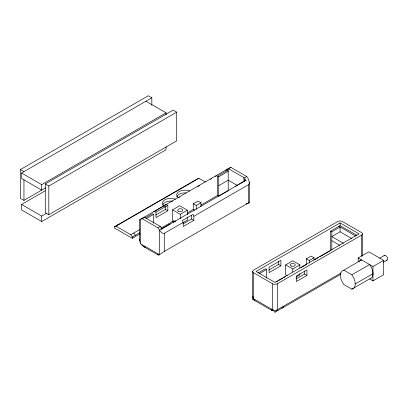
<?xml version="1.0" encoding="UTF-8"?>
<svg xmlns="http://www.w3.org/2000/svg" width="408" height="408" viewBox="0 0 408 408"><rect width="100%" height="100%" fill="white"/><g stroke="black" fill="none" stroke-linecap="round" stroke-linejoin="round"><path stroke-width="0.61" d="M161.905 229.663L161.905 228.806A20.094 11.603 60 0 0 160.288 226.425L144.575 217.357L142.208 218.724A20.094 11.603 60 0 0 140.592 219.234L139.618 219.876L139.607 230.097L139.628 240.73L140.592 243.693L140.592 219.234L227.032 169.325L231.02 167.448L246.728 176.521A20.094 11.603 60 0 1 248.345 178.898L249.329 182.264M249.329 182.366L249.064 183.881L248.365 184.783L248.345 202.934L249.329 202.674L249.314 181.958M252.695 271.458L252.695 297.437M362.411 256.122L362.411 233.855M139.607 240.225L139.766 239.022M139.618 219.876L140.158 219.881M157.61 254.388L157.794 254.832L158.523 254.944A3.351 1.933 -60 0 1 158.35 254.026M253.042 297.447L252.695 299.273L252.996 299.528M249.298 202.745L248.401 203.332M153.77 211.966L154.035 211.691M165.714 205.015L166.326 204.449L167.826 205.316L167.826 210.783L155.984 217.617L155.984 212.15L167.826 205.316M154.199 211.533L166.326 204.449M226.348 169.952L229.398 167.958A20.094 11.603 60 0 1 231.02 167.448M226.267 170.014L225.813 170.35M340.925 274.176L274.987 312.242L277.358 309.743L341.068 272.957M248.345 184.793L193.876 216.24L193.876 220.356L183.218 226.506L183.218 222.396L182.351 220.534L193.004 214.384L193.876 216.24M275.007 312.232L272.62 309.743L253.674 298.804A3.351 1.933 0 0 1 253.113 296.499M248.345 202.934L164.251 251.481L159.589 254.607L159.538 230.173A20.094 11.603 60 0 0 157.916 227.797L142.208 218.724M45.563 187.879L23.955 200.359L20.4 198.308L20.4 169.59L148.288 95.758L151.837 97.808L151.837 105.3M166.051 114.674L166.051 112.848L41.713 184.635L41.713 190.102L21.583 178.48L21.583 173.012L151.837 97.808M45.268 183.947L173.155 110.114L176.705 112.164L176.705 140.877L48.817 214.715L45.268 212.665L45.268 183.947L48.817 186.002L176.705 112.164M166.051 146.727L166.051 149.767L41.713 221.549L21.583 209.926L21.583 204.459L45.242 190.801M21.583 204.459L41.713 216.082L46.665 213.221M140.005 233.896L132.314 238.333L114.48 228.036L114.48 226.746L197.411 178.867A19.105 11.031 60 0 1 198.936 178.301L205.51 182.096M114.48 226.746A19.105 11.031 60 0 1 116.005 226.18L198.936 178.301M171.488 201.822L172.584 201.19A8.277 4.779 0 0 0 162.583 205.153M178.612 197.707L179.709 197.074M197.798 186.629L199.446 185.681M210.411 179.347L211.507 178.714M215.342 176.501L216.439 175.868M145.177 217.877L152.429 213.69L153.617 214.373L153.617 223.135M217.556 176.088L227.032 170.621L228.215 171.304L218.744 176.771L217.556 176.088L217.556 195.488L200.736 205.199M146.36 218.561L153.617 214.373M155.769 215.011L165.454 209.416L167.826 210.783M161.135 228.062L172.564 221.468L172.564 209.845L179.668 205.739L187.364 210.186L187.364 214.557M116.005 226.18L130.795 234.717L139.811 229.51M218.744 185.66L228.215 180.188L237.415 185.497M132.314 238.333L132.314 237.043L139.679 232.79M187.292 212.961L193.285 209.503L193.285 203.776L198.018 201.042L200.981 202.751L200.981 206.565M172.564 209.845L180.26 214.287L187.364 210.186M193.285 203.776L196.243 205.484L200.981 202.751M157.916 227.797L160.288 226.425M228.648 168.82L244.361 177.888L246.728 176.521M170.192 223.941L161.905 228.73L160.834 228.113M235.319 186.344L244.795 180.871C243.709 176.348 246.101 179.699 245.978 181.126M245.978 180.265L159.538 230.173C160.579 231.591 162.221 234.019 164.271 233.33L183.218 222.396M172.564 221.468L173.747 222.151L175.384 221.202M217.556 195.488L218.744 196.171L227.69 191.005M182.993 222.707L187.364 220.182L187.364 217.061M182.983 223.91L191.505 218.989L193.876 220.356M340.114 222.916L256.04 271.458L274.987 282.397L359.06 233.855L340.114 222.916L340.114 225.655L356.806 235.289M258.264 272.911L265.516 268.724L266.699 269.408L266.699 278.169M319.79 256.785L330.643 250.522L330.643 231.122L340.114 225.655M259.447 273.595L266.699 269.408M330.643 231.122L331.826 231.805L340.114 227.021L340.114 231.805L351.88 238.598M268.852 270.045L278.542 264.45L280.908 265.817L280.908 260.35L269.066 267.184L269.066 272.651L280.908 265.817M340.114 231.805L331.826 236.589L343.592 243.382M287.288 275.823L285.646 274.875L285.646 264.879L292.75 260.773L299.855 264.879L299.855 268M301.4 267.403L306.367 264.537L306.367 258.81L311.105 256.076L314.063 257.785L314.063 260.329M285.646 264.879L292.75 268.979L299.855 264.879M306.367 258.81L309.33 260.518L314.063 257.785M276.007 282.066L277.659 281.107M278.766 280.469L282.632 278.241M283.733 277.603L285.391 276.65M314.905 259.605L318.704 257.412M253.674 272.825L272.62 283.764A3.351 1.933 0 0 0 277.358 283.764L361.432 235.222A3.351 1.933 0 0 0 361.432 232.489L342.485 221.549A3.351 1.933 0 0 0 337.748 221.549L253.674 270.091A3.351 1.933 0 0 0 253.674 272.825L253.674 298.804A3.351 1.933 -60 0 0 254.954 300.492M253.067 299.151L253.674 298.804M296.03 277.083L299.855 274.875L299.855 273.625M296.065 278.945L304.592 274.023L306.959 275.39L306.959 269.918L296.305 276.073L296.305 281.54L306.959 275.39M358.173 261.543L358.173 257.953L368.832 251.802L383.632 260.35L383.632 274.706L372.978 280.857L369.592 278.904L351.829 289.16L343.796 284.519A10.465 6.043 60 0 1 343.796 270.162L361.559 259.911A10.465 6.043 60 0 0 359.244 261.329M379.629 258.198L384.367 255.464M343.796 270.162L351.829 274.803L369.592 264.547A10.465 6.043 60 0 1 369.592 278.904M358.173 257.953L372.978 266.5L383.632 260.35M383.362 262.232L387.044 260.105M355.215 283.932L372.978 273.681M246.942 203.888L246.677 203.969M145.427 247.406L142.795 246.095L140.663 243.811L159.462 254.663M145.916 101.225L166.051 112.848M338.931 226.338L355.623 235.972M331.826 240.695L339.849 245.325M193.285 209.503L194.764 210.355M175.374 221.468L173.747 220.524L173.747 222.151M154.484 211.283L155.984 212.15M254.368 300.339L272.131 310.59M20.4 169.59L23.955 171.646M21.583 173.012L41.713 184.635M157.738 254.791L143.269 246.432M139.618 240.633L139.607 240.327M372.978 266.5L372.978 280.857M361.432 235.222L361.432 256.132M331.826 231.805L331.826 249.966M309.33 260.518L309.33 263.063M304.592 270.983L304.592 274.023M292.75 268.979L292.75 272.105M278.542 261.411L278.542 264.45M277.358 283.764L277.358 309.743A3.351 1.933 0 0 1 272.62 309.743L272.62 283.764M243.907 177.628L243.907 181.631M228.215 168.912L228.215 190.699M227.032 169.325L227.032 170.621M218.744 176.771L218.744 196.171M196.243 205.484L196.243 209.304M191.505 215.342L191.505 218.989M180.26 214.287L180.26 218.662M165.454 206.479L165.454 209.416M164.271 233.33L164.271 251.471M48.817 186.002L48.817 214.715M41.713 216.082L41.713 221.549M23.955 179.76L23.955 200.359M133.742 233.014A19.11 11.031 60 0 1 135.267 235.339M130.795 234.717A19.105 11.031 60 0 1 132.314 237.043M117.433 225.043A19.11 11.031 60 0 1 118.957 224.476M165.459 206.759A8.262 4.774 0 0 1 164.195 200.211A8.262 4.774 0 0 1 175.476 199.181M178.138 197.645A8.262 4.774 0 0 1 179.087 191.551A8.262 4.774 0 0 1 189.638 191.005M176.807 196.722A8.277 4.779 0 0 1 186.124 192.938M159.293 254.918A8.109 2.275 -48.8 0 1 158.421 255.082M142.958 217.867A20.094 11.603 60 0 1 144.575 217.357M247.738 203.408A8.109 1.346 -10.1 0 1 246.452 203.847M383.943 255.964A2.678 1.545 60 0 1 387.11 257.127A2.678 1.545 60 0 1 386.228 260.187M351.829 274.803A10.465 6.043 60 0 1 351.829 289.16M254.398 299.997A5.992 4.891 0 0 1 252.986 299.543M283.28 306.321A3.351 1.933 60 0 1 281.78 308.004M273.151 310.697A3.351 1.933 -60 0 1 271.437 309.06M178.786 211.359A2.514 1.448 0 0 0 182.759 210.334A2.514 1.448 0 0 0 179.234 208.86A2.514 1.448 0 0 0 178.786 211.359M291.496 266.133A2.514 1.448 0 0 0 295.265 264.879A2.514 1.448 0 0 0 291.496 263.619A2.514 1.448 0 0 0 291.496 266.133"/></g></svg>
